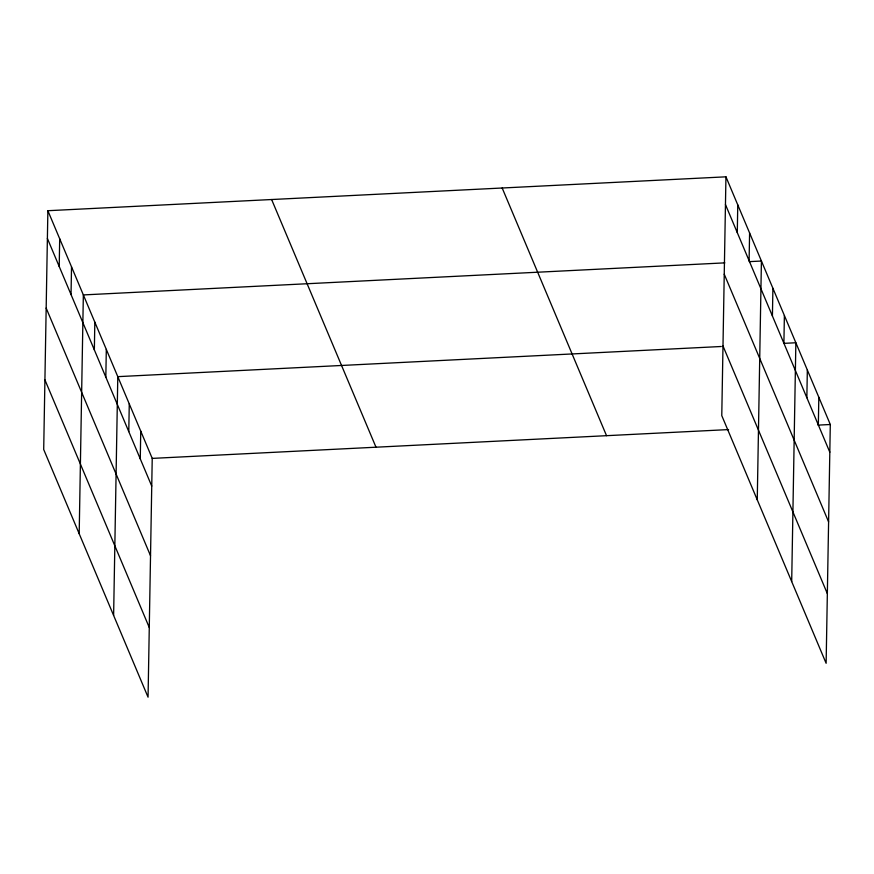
<?xml version="1.0" encoding="UTF-8"?>
<svg xmlns="http://www.w3.org/2000/svg" width="874" height="874" viewBox="0 0 874 874"><rect width="100%" height="100%" fill="white"/><g stroke="black" fill="none" stroke-linecap="round" stroke-linejoin="round"><path stroke-width="1.31" d="M47.873 210.71L43.7 449.498L148.056 697.179L152.229 458.391L47.873 210.71L725.944 176.821L830.3 424.502L826.127 663.29L721.771 415.609L725.944 176.821M59.214 266.504L59.694 238.777M71.034 294.571L71.526 266.854M79.184 533.708L83.347 294.92L724.808 262.866M94.348 349.884L94.829 322.167M105.83 377.131L106.311 349.414M113.62 615.438L117.793 376.65L721.269 346.497M128.784 431.614L129.265 403.897M140.266 458.861L140.747 431.144M737.285 232.615L737.765 204.898M749.105 260.681L749.597 232.965M757.255 499.819L761.418 261.031L749.215 261.643M772.419 315.995L772.9 288.278M783.902 343.242L784.382 315.525M791.691 581.56L795.864 342.761L783.661 343.373M806.855 397.725L807.336 370.008M818.337 424.972L818.818 397.255M152.229 458.391L728.588 429.582M818.097 425.114L830.3 424.502M725.453 204.549L829.819 452.219M724.24 274.196L828.596 521.865M722.984 345.962L827.35 593.632M502.179 188.008L606.534 435.678M271.628 199.534L375.995 447.204M47.382 238.427L151.748 486.108M46.169 308.085L150.525 555.755M44.913 379.851L149.279 627.521"/></g></svg>
